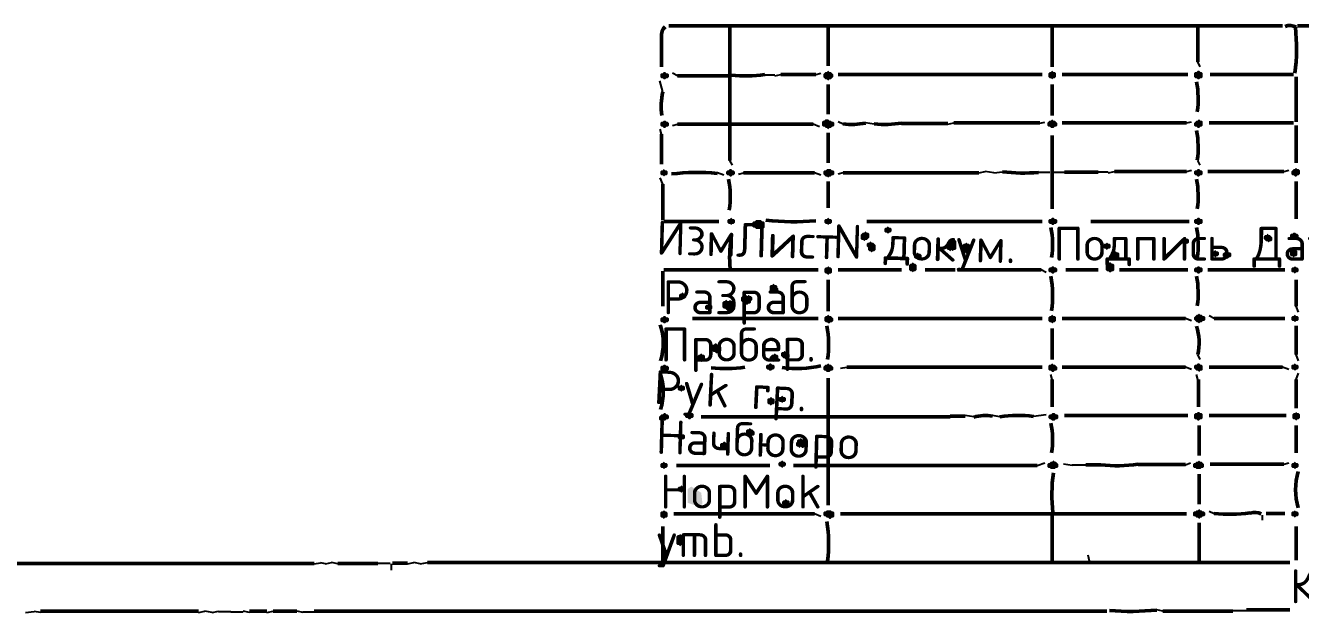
# Model space of a CAD drawing. Header units: millimetres. Extents: x 0 to 438, y 0 to 297.
# Drawn here: x 164.7 to 295.6, y -0.2 to 60.1 of the extents above; entities that cross this region are included whole.
import ezdxf

# ---------------------------------------------------------------- set-up
doc = ezdxf.new("R2010")
doc.units = ezdxf.units.MM
for name, color, linetype, lineweight in [('DIMS', 4, 'Continuous', 25), ('MAIN', 7, 'Continuous', 50), ('TEXT', 7, 'Continuous', 25), ('THIN', 3, 'Continuous', 25)]:
    doc.layers.add(name, color=color, linetype=linetype, lineweight=lineweight)
doc.styles.add('ESKD', font='isocpeur.ttf', dxfattribs={"oblique": 15})

msp = doc.modelspace()

# ---------------------------------------------------------------- hatches: boundary and pattern name
at = {"layer": 'DIMS'}
h = msp.add_hatch(color=256, dxfattribs=at)
h.dxf.hatch_style = 1
h.paths.add_polyline_path([(230.281, 55.284), (230.154, 55.156), (230.026, 55.156), (229.898, 55.028), (229.898, 54.773), (230.026, 54.645), (230.154, 54.645), (230.281, 54.517), (230.409, 54.517), (230.537, 54.645), (230.665, 54.645), (230.792, 54.773), (230.792, 55.028), (230.665, 55.156), (230.537, 55.156), (230.409, 55.284)])
h = msp.add_hatch(color=256, dxfattribs=at)
h.dxf.hatch_style = 1
h.paths.add_polyline_path([(247.145, 55.412), (247.017, 55.284), (246.89, 55.284), (246.634, 55.028), (246.634, 54.773), (246.89, 54.517), (247.017, 54.517), (247.145, 54.389), (247.273, 54.517), (247.401, 54.517), (247.656, 54.773), (247.656, 55.028), (247.401, 55.284), (247.273, 55.284)])
h = msp.add_hatch(color=256, dxfattribs=at)
h.dxf.hatch_style = 1
h.paths.add_polyline_path([(270.141, 55.412), (270.014, 55.284), (269.886, 55.284), (269.758, 55.156), (269.758, 54.773), (269.886, 54.645), (270.014, 54.645), (270.141, 54.517), (270.269, 54.645), (270.397, 54.645), (270.525, 54.773), (270.525, 55.156), (270.397, 55.284), (270.269, 55.284)])
h = msp.add_hatch(color=256, dxfattribs=at)
h.dxf.hatch_style = 1
h.paths.add_polyline_path([(285.089, 55.412), (284.961, 55.284), (284.833, 55.284), (284.706, 55.156), (284.706, 54.773), (284.833, 54.645), (284.961, 54.645), (285.089, 54.517), (285.217, 54.517), (285.344, 54.645), (285.472, 54.645), (285.6, 54.773), (285.6, 55.156), (285.472, 55.284), (285.344, 55.284), (285.217, 55.412)])
h = msp.add_hatch(color=256, dxfattribs=at)
h.dxf.hatch_style = 1
h.paths.add_polyline_path([(230.281, 50.299), (230.154, 50.171), (230.026, 50.171), (229.898, 50.043), (229.898, 49.788), (230.026, 49.66), (230.154, 49.66), (230.281, 49.532), (230.409, 49.532), (230.537, 49.66), (230.665, 49.66), (230.792, 49.788), (230.792, 50.043), (230.665, 50.171), (230.537, 50.171), (230.409, 50.299)])
h = msp.add_hatch(color=256, dxfattribs=at)
h.dxf.hatch_style = 1
h.paths.add_polyline_path([(246.89, 50.427), (246.762, 50.299), (246.634, 50.299), (246.506, 50.171), (246.506, 49.788), (246.634, 49.66), (246.762, 49.66), (246.89, 49.532), (247.017, 49.532), (247.145, 49.404), (247.273, 49.532), (247.401, 49.532), (247.529, 49.66), (247.656, 49.66), (247.784, 49.788), (247.784, 50.043), (247.656, 50.171), (247.529, 50.171), (247.401, 50.299), (247.273, 50.299), (247.145, 50.427)])
h = msp.add_hatch(color=256, dxfattribs=at)
h.dxf.hatch_style = 1
h.paths.add_polyline_path([(270.141, 50.427), (270.014, 50.299), (269.886, 50.299), (269.63, 50.043), (269.63, 49.788), (269.758, 49.66), (269.886, 49.66), (270.014, 49.532), (270.269, 49.532), (270.397, 49.66), (270.525, 49.66), (270.652, 49.788), (270.652, 50.043), (270.397, 50.299), (270.269, 50.299)])
h = msp.add_hatch(color=256, dxfattribs=at)
h.dxf.hatch_style = 1
h.paths.add_polyline_path([(285.217, 50.427), (285.089, 50.299), (284.961, 50.299), (284.706, 50.043), (284.706, 49.788), (284.833, 49.66), (284.961, 49.66), (285.089, 49.532), (285.217, 49.532), (285.344, 49.66), (285.472, 49.66), (285.6, 49.788), (285.6, 50.171), (285.472, 50.299), (285.344, 50.299)])
h = msp.add_hatch(color=256, dxfattribs=at)
h.dxf.hatch_style = 1
h.paths.add_polyline_path([(230.281, 45.314), (230.154, 45.186), (230.026, 45.186), (229.898, 45.058), (229.898, 44.802), (230.026, 44.675), (230.154, 44.675), (230.281, 44.547), (230.409, 44.675), (230.537, 44.675), (230.665, 44.802), (230.665, 45.058), (230.537, 45.186), (230.409, 45.186)])
h = msp.add_hatch(color=256, dxfattribs=at)
h.dxf.hatch_style = 1
h.paths.add_polyline_path([(237.052, 45.314), (236.925, 45.186), (236.797, 45.186), (236.669, 45.058), (236.669, 44.802), (236.797, 44.675), (236.925, 44.675), (237.052, 44.547), (237.18, 44.547), (237.308, 44.675), (237.436, 44.675), (237.563, 44.802), (237.563, 45.058), (237.436, 45.186), (237.308, 45.186), (237.18, 45.314)])
h = msp.add_hatch(color=256, dxfattribs=at)
h.dxf.hatch_style = 1
h.paths.add_polyline_path([(247.017, 45.314), (246.89, 45.186), (246.762, 45.186), (246.634, 45.058), (246.634, 44.802), (246.89, 44.547), (247.017, 44.547), (247.145, 44.419), (247.273, 44.547), (247.401, 44.547), (247.529, 44.675), (247.656, 44.675), (247.784, 44.802), (247.784, 45.058), (247.656, 45.186), (247.529, 45.186), (247.401, 45.314)])
h = msp.add_hatch(color=256, dxfattribs=at)
h.dxf.hatch_style = 1
h.paths.add_polyline_path([(285.089, 45.314), (284.961, 45.186), (284.833, 45.186), (284.706, 45.058), (284.706, 44.802), (284.833, 44.675), (284.961, 44.675), (285.089, 44.547), (285.217, 44.547), (285.344, 44.675), (285.472, 44.675), (285.6, 44.802), (285.6, 45.058), (285.472, 45.186), (285.344, 45.186), (285.217, 45.314)])
h = msp.add_hatch(color=256, dxfattribs=at)
h.dxf.hatch_style = 1
h.paths.add_polyline_path([(295.182, 45.442), (295.054, 45.314), (294.926, 45.314), (294.671, 45.058), (294.671, 44.802), (294.798, 44.675), (294.926, 44.675), (295.054, 44.547), (295.182, 44.547), (295.31, 44.675), (295.437, 44.675), (295.565, 44.802), (295.565, 45.186), (295.437, 45.314), (295.31, 45.314)])
h = msp.add_hatch(color=256, dxfattribs=at)
h.dxf.hatch_style = 1
h.paths.add_polyline_path([(237.18, 40.329), (237.052, 40.201), (236.925, 40.201), (236.797, 40.073), (236.797, 39.817), (236.925, 39.689), (237.052, 39.689), (237.18, 39.562), (237.308, 39.689), (237.436, 39.689), (237.563, 39.817), (237.563, 40.073), (237.436, 40.201), (237.308, 40.201)])
h = msp.add_hatch(color=256, dxfattribs=at)
h.dxf.hatch_style = 1
h.paths.add_polyline_path([(239.735, 40.073), (239.608, 39.945), (239.48, 39.945), (239.352, 39.817), (239.352, 39.434), (239.48, 39.306), (239.608, 39.306), (239.735, 39.178), (240.119, 39.178), (240.246, 39.05), (240.374, 39.178), (240.502, 39.178), (240.63, 39.306), (240.63, 39.817), (240.502, 39.945), (240.374, 39.945), (240.246, 40.073)])
h = msp.add_hatch(color=256, dxfattribs=at)
h.dxf.hatch_style = 1
h.paths.add_polyline_path([(247.145, 40.329), (247.017, 40.201), (246.89, 40.201), (246.762, 40.073), (246.762, 39.817), (246.89, 39.689), (247.017, 39.689), (247.145, 39.562), (247.273, 39.689), (247.401, 39.689), (247.529, 39.817), (247.529, 40.073), (247.401, 40.201), (247.273, 40.201)])
h = msp.add_hatch(color=256, dxfattribs=at)
h.dxf.hatch_style = 1
h.paths.add_polyline_path([(253.278, 39.434), (253.15, 39.306), (253.022, 39.306), (252.894, 39.178), (252.894, 38.923), (253.022, 38.795), (253.15, 38.795), (253.278, 38.667), (253.405, 38.795), (253.533, 38.795), (253.661, 38.923), (253.661, 39.178), (253.533, 39.306), (253.405, 39.306)])
h = msp.add_hatch(color=256, dxfattribs=at)
h.dxf.hatch_style = 1
h.paths.add_polyline_path([(270.141, 40.329), (270.014, 40.201), (269.886, 40.201), (269.758, 40.073), (269.758, 39.817), (269.886, 39.689), (270.014, 39.689), (270.141, 39.562), (270.269, 39.562), (270.397, 39.689), (270.525, 39.689), (270.652, 39.817), (270.652, 40.073), (270.525, 40.201), (270.397, 40.201), (270.269, 40.329)])
h = msp.add_hatch(color=256, dxfattribs=at)
h.dxf.hatch_style = 1
h.paths.add_polyline_path([(285.089, 40.329), (284.961, 40.201), (284.833, 40.201), (284.706, 40.073), (284.706, 39.817), (284.833, 39.689), (284.961, 39.689), (285.089, 39.562), (285.217, 39.562), (285.344, 39.689), (285.472, 39.689), (285.6, 39.817), (285.6, 40.073), (285.472, 40.201), (285.344, 40.201), (285.217, 40.329)])
h = msp.add_hatch(color=256, dxfattribs=at)
h.dxf.hatch_style = 1
h.paths.add_polyline_path([(250.978, 38.923), (250.85, 38.795), (250.722, 38.795), (250.467, 38.539), (250.467, 38.156), (250.595, 38.028), (250.722, 38.028), (250.85, 37.9), (250.978, 38.028), (251.106, 38.028), (251.361, 38.283), (251.361, 38.667), (251.233, 38.795), (251.106, 38.795)])
h = msp.add_hatch(color=256, dxfattribs=at)
h.dxf.hatch_style = 1
h.paths.add_polyline_path([(259.793, 38.156), (259.665, 38.028), (259.538, 38.028), (259.41, 37.9), (259.41, 37.644), (259.282, 37.516), (259.282, 37.133), (259.41, 37.005), (259.538, 37.005), (259.665, 36.877), (259.793, 37.005), (259.921, 36.877), (260.049, 37.005), (260.176, 37.005), (260.304, 37.133), (260.304, 37.9), (260.176, 38.028), (260.049, 38.028), (259.921, 38.156)])
h = msp.add_hatch(color=256, dxfattribs=at)
h.dxf.hatch_style = 1
h.paths.add_polyline_path([(283.684, 38.283), (283.556, 38.156), (283.428, 38.156), (283.3, 38.028), (283.3, 37.772), (283.428, 37.644), (283.556, 37.644), (283.684, 37.516), (283.811, 37.516), (283.939, 37.644), (284.067, 37.644), (284.195, 37.772), (284.195, 38.028), (284.067, 38.156), (283.939, 38.156), (283.811, 38.283)])
h = msp.add_hatch(color=256, dxfattribs=at)
h.dxf.hatch_style = 1
h.paths.add_polyline_path([(292.243, 38.667), (292.116, 38.539), (291.988, 38.539), (291.86, 38.411), (291.86, 38.156), (292.116, 37.9), (292.243, 37.9), (292.371, 37.772), (292.499, 37.9), (292.627, 37.9), (292.754, 38.028), (292.754, 38.283), (292.499, 38.539), (292.371, 38.539)])
h = msp.add_hatch(color=256, dxfattribs=at)
h.dxf.hatch_style = 1
h.paths.add_polyline_path([(294.926, 38.795), (294.798, 38.667), (294.671, 38.667), (294.543, 38.539), (294.543, 38.283), (294.671, 38.156), (294.798, 38.156), (294.926, 38.028), (295.054, 38.028), (295.182, 38.156), (295.31, 38.156), (295.437, 38.283), (295.437, 38.539), (295.31, 38.667), (295.182, 38.667), (295.054, 38.795)])
h = msp.add_hatch(color=256, dxfattribs=at)
h.dxf.hatch_style = 1
h.paths.add_polyline_path([(251.489, 37.9), (251.361, 37.772), (251.233, 37.772), (251.106, 37.644), (251.106, 37.389), (251.233, 37.261), (251.233, 37.005), (251.361, 36.877), (251.489, 36.877), (251.617, 36.75), (251.744, 36.877), (251.872, 36.877), (252, 37.005), (252, 37.516), (251.744, 37.772), (251.617, 37.772)])
h = msp.add_hatch(color=256, dxfattribs=at)
h.dxf.hatch_style = 1
h.paths.add_polyline_path([(256.344, 36.75), (256.216, 36.622), (256.088, 36.622), (255.96, 36.494), (255.96, 36.238), (256.088, 36.11), (256.216, 36.11), (256.344, 35.983), (256.471, 36.11), (256.599, 36.11), (256.727, 36.238), (256.727, 36.494), (256.599, 36.622), (256.471, 36.622)])
h = msp.add_hatch(color=256, dxfattribs=at)
h.dxf.hatch_style = 1
h.paths.add_polyline_path([(261.326, 37.772), (261.198, 37.644), (261.071, 37.644), (260.943, 37.516), (260.943, 36.877), (261.071, 36.75), (261.198, 36.75), (261.326, 36.622), (261.454, 36.75), (261.582, 36.75), (261.71, 36.877), (261.71, 37.005), (261.837, 37.133), (261.837, 37.389), (261.582, 37.644), (261.454, 37.644)])
h = msp.add_hatch(color=256, dxfattribs=at)
h.dxf.hatch_style = 1
h.paths.add_polyline_path([(275.763, 37.772), (275.635, 37.644), (275.507, 37.644), (275.379, 37.516), (275.379, 37.261), (275.507, 37.133), (275.635, 37.133), (275.763, 37.005), (275.89, 37.133), (276.018, 37.133), (276.146, 37.261), (276.146, 37.516), (276.018, 37.644), (275.89, 37.644)])
h = msp.add_hatch(color=256, dxfattribs=at)
h.dxf.hatch_style = 1
h.paths.add_polyline_path([(276.657, 36.877), (276.529, 36.75), (276.402, 36.75), (276.274, 36.622), (276.274, 36.238), (276.402, 36.11), (276.529, 36.11), (276.657, 35.983), (276.785, 36.11), (276.913, 36.11), (277.04, 36.238), (277.04, 36.622), (276.913, 36.75), (276.785, 36.75)])
h = msp.add_hatch(color=256, dxfattribs=at)
h.dxf.hatch_style = 1
h.paths.add_polyline_path([(286.878, 37.005), (286.75, 36.877), (286.622, 36.877), (286.494, 36.75), (286.494, 36.494), (286.622, 36.366), (286.75, 36.366), (286.878, 36.238), (287.005, 36.366), (287.133, 36.366), (287.261, 36.494), (287.261, 36.75), (287.133, 36.877), (287.005, 36.877)])
h = msp.add_hatch(color=256, dxfattribs=at)
h.dxf.hatch_style = 1
h.paths.add_polyline_path([(288.027, 36.877), (287.9, 36.75), (287.772, 36.75), (287.644, 36.622), (287.644, 36.366), (287.772, 36.238), (287.9, 36.238), (288.027, 36.11), (288.155, 36.11), (288.283, 36.238), (288.411, 36.238), (288.538, 36.366), (288.538, 36.622), (288.411, 36.75), (288.283, 36.75), (288.155, 36.877)])
h = msp.add_hatch(color=256, dxfattribs=at)
h.dxf.hatch_style = 1
h.paths.add_polyline_path([(294.926, 37.133), (294.798, 37.005), (294.671, 37.005), (294.543, 36.877), (294.543, 36.494), (294.671, 36.366), (294.798, 36.366), (294.926, 36.238), (295.054, 36.366), (295.182, 36.366), (295.31, 36.494), (295.31, 36.877), (295.182, 37.005), (295.054, 37.005)])
h = msp.add_hatch(color=256, dxfattribs=at)
h.dxf.hatch_style = 1
h.paths.add_polyline_path([(247.145, 35.343), (247.017, 35.216), (246.89, 35.216), (246.762, 35.088), (246.762, 34.704), (246.89, 34.577), (247.017, 34.577), (247.145, 34.449), (247.273, 34.577), (247.401, 34.577), (247.529, 34.704), (247.529, 35.088), (247.401, 35.216), (247.273, 35.216)])
h = msp.add_hatch(color=256, dxfattribs=at)
h.dxf.hatch_style = 1
h.paths.add_polyline_path([(255.833, 35.727), (255.705, 35.599), (255.577, 35.599), (255.449, 35.471), (255.449, 34.96), (255.577, 34.832), (255.705, 34.832), (255.833, 34.704), (255.96, 34.832), (256.088, 34.832), (256.216, 34.96), (256.216, 35.471), (256.088, 35.599), (255.96, 35.599)])
h = msp.add_hatch(color=256, dxfattribs=at)
h.dxf.hatch_style = 1
h.paths.add_polyline_path([(270.141, 35.343), (270.014, 35.216), (269.886, 35.216), (269.758, 35.088), (269.758, 34.832), (269.886, 34.704), (270.014, 34.704), (270.141, 34.577), (270.269, 34.577), (270.397, 34.704), (270.525, 34.704), (270.652, 34.832), (270.652, 35.088), (270.525, 35.216), (270.397, 35.216), (270.269, 35.343)])
h = msp.add_hatch(color=256, dxfattribs=at)
h.dxf.hatch_style = 1
h.paths.add_polyline_path([(276.018, 35.727), (275.89, 35.599), (275.763, 35.599), (275.635, 35.471), (275.635, 34.96), (275.763, 34.832), (275.89, 34.832), (276.018, 34.704), (276.146, 34.704), (276.274, 34.832), (276.402, 34.832), (276.529, 34.96), (276.529, 35.471), (276.402, 35.599), (276.274, 35.599), (276.146, 35.727)])
h = msp.add_hatch(color=256, dxfattribs=at)
h.dxf.hatch_style = 1
h.paths.add_polyline_path([(285.089, 35.343), (284.961, 35.216), (284.833, 35.216), (284.706, 35.088), (284.706, 34.832), (284.833, 34.704), (284.961, 34.704), (285.089, 34.577), (285.217, 34.577), (285.344, 34.704), (285.472, 34.704), (285.6, 34.832), (285.6, 35.088), (285.472, 35.216), (285.344, 35.216), (285.217, 35.343)])
h = msp.add_hatch(color=256, dxfattribs=at)
h.dxf.hatch_style = 1
h.paths.add_polyline_path([(295.054, 35.343), (294.926, 35.216), (294.798, 35.216), (294.671, 35.088), (294.671, 34.832), (294.798, 34.704), (294.926, 34.704), (295.054, 34.577), (295.182, 34.704), (295.31, 34.704), (295.437, 34.832), (295.437, 35.088), (295.31, 35.216), (295.182, 35.216)])
h = msp.add_hatch(color=256, dxfattribs=at)
h.dxf.hatch_style = 1
h.paths.add_polyline_path([(241.524, 33.554), (241.396, 33.426), (241.268, 33.426), (241.141, 33.298), (241.141, 32.787), (241.268, 32.659), (241.396, 32.659), (241.524, 32.531), (241.652, 32.531), (241.779, 32.659), (241.907, 32.659), (242.035, 32.787), (242.035, 33.043), (241.907, 33.17), (241.907, 33.298), (241.779, 33.426), (241.652, 33.426)])
h = msp.add_hatch(color=256, dxfattribs=at)
h.dxf.hatch_style = 1
h.paths.add_polyline_path([(232.198, 32.659), (232.07, 32.531), (231.942, 32.531), (231.814, 32.403), (231.814, 32.148), (231.942, 32.02), (232.07, 32.02), (232.198, 31.892), (232.325, 32.02), (232.453, 32.02), (232.581, 32.148), (232.581, 32.403), (232.453, 32.531), (232.325, 32.531)])
h = msp.add_hatch(color=256, dxfattribs=at)
h.dxf.hatch_style = 1
h.paths.add_polyline_path([(234.881, 31.509), (234.753, 31.381), (234.625, 31.381), (234.497, 31.253), (234.497, 30.997), (234.625, 30.87), (234.753, 30.87), (234.881, 30.742), (235.008, 30.87), (235.136, 30.87), (235.264, 30.997), (235.264, 31.253), (235.136, 31.381), (235.008, 31.381)])
h = msp.add_hatch(color=256, dxfattribs=at)
h.dxf.hatch_style = 1
h.paths.add_polyline_path([(236.669, 31.892), (236.541, 31.764), (236.414, 31.764), (236.286, 31.637), (236.286, 31.125), (236.414, 30.997), (236.541, 30.997), (236.797, 30.742), (236.925, 30.742), (237.052, 30.614), (237.18, 30.614), (237.308, 30.742), (237.436, 30.742), (237.563, 30.87), (237.563, 31.125), (237.436, 31.253), (237.436, 31.637), (237.308, 31.764), (237.18, 31.764), (237.052, 31.892), (236.925, 31.764), (236.797, 31.764)])
h = msp.add_hatch(color=256, dxfattribs=at)
h.dxf.hatch_style = 1
h.paths.add_polyline_path([(238.586, 32.403), (238.458, 32.276), (238.33, 32.276), (238.202, 32.148), (238.202, 31.764), (238.458, 31.509), (238.586, 31.509), (238.713, 31.381), (238.841, 31.381), (238.969, 31.509), (239.097, 31.509), (239.224, 31.637), (239.224, 31.764), (239.352, 31.892), (239.352, 32.148), (239.224, 32.276), (239.097, 32.276), (238.969, 32.403), (238.841, 32.276), (238.713, 32.403)])
h = msp.add_hatch(color=256, dxfattribs=at)
h.dxf.hatch_style = 1
h.paths.add_polyline_path([(230.281, 30.23), (230.154, 30.103), (230.026, 30.103), (229.898, 29.975), (229.898, 29.719), (230.026, 29.591), (230.154, 29.591), (230.281, 29.464), (230.409, 29.464), (230.537, 29.591), (230.665, 29.591), (230.792, 29.719), (230.792, 29.975), (230.665, 30.103), (230.537, 30.103), (230.409, 30.23)])
h = msp.add_hatch(color=256, dxfattribs=at)
h.dxf.hatch_style = 1
h.paths.add_polyline_path([(247.145, 30.358), (247.017, 30.23), (246.89, 30.23), (246.762, 30.103), (246.762, 29.719), (246.89, 29.591), (247.017, 29.591), (247.145, 29.464), (247.273, 29.464), (247.401, 29.591), (247.529, 29.591), (247.656, 29.719), (247.656, 29.975), (247.401, 30.23), (247.273, 30.23)])
h = msp.add_hatch(color=256, dxfattribs=at)
h.dxf.hatch_style = 1
h.paths.add_polyline_path([(270.141, 30.358), (270.014, 30.23), (269.886, 30.23), (269.758, 30.103), (269.758, 29.719), (269.886, 29.591), (270.014, 29.591), (270.141, 29.464), (270.269, 29.591), (270.397, 29.591), (270.525, 29.719), (270.525, 30.103), (270.397, 30.23), (270.269, 30.23)])
h = msp.add_hatch(color=256, dxfattribs=at)
h.dxf.hatch_style = 1
h.paths.add_polyline_path([(285.217, 30.486), (285.089, 30.358), (284.961, 30.358), (284.706, 30.103), (284.706, 29.847), (284.961, 29.591), (285.089, 29.591), (285.217, 29.464), (285.344, 29.591), (285.472, 29.591), (285.6, 29.719), (285.728, 29.719), (285.856, 29.847), (285.856, 30.103), (285.728, 30.23), (285.6, 30.23), (285.472, 30.358), (285.344, 30.358)])
h = msp.add_hatch(color=256, dxfattribs=at)
h.dxf.hatch_style = 1
h.paths.add_polyline_path([(295.054, 30.358), (294.926, 30.23), (294.798, 30.23), (294.671, 30.103), (294.671, 29.847), (294.798, 29.719), (294.926, 29.719), (295.054, 29.591), (295.182, 29.719), (295.31, 29.719), (295.437, 29.847), (295.437, 30.103), (295.31, 30.23), (295.182, 30.23)])
h = msp.add_hatch(color=256, dxfattribs=at)
h.dxf.hatch_style = 1
h.paths.add_polyline_path([(234.114, 26.396), (233.986, 26.268), (233.859, 26.268), (233.731, 26.14), (233.731, 25.757), (233.859, 25.629), (233.986, 25.629), (234.114, 25.501), (234.242, 25.629), (234.37, 25.629), (234.497, 25.757), (234.497, 26.14), (234.37, 26.268), (234.242, 26.268)])
h = msp.add_hatch(color=256, dxfattribs=at)
h.dxf.hatch_style = 1
h.paths.add_polyline_path([(235.519, 27.418), (235.392, 27.291), (235.264, 27.291), (235.136, 27.163), (235.136, 26.779), (235.392, 26.524), (235.519, 26.524), (235.647, 26.396), (235.775, 26.396), (235.903, 26.524), (236.03, 26.524), (236.158, 26.651), (236.158, 27.035), (235.903, 27.291), (235.775, 27.291), (235.647, 27.418)])
h = msp.add_hatch(color=256, dxfattribs=at)
h.dxf.hatch_style = 1
h.paths.add_polyline_path([(241.652, 26.396), (241.524, 26.268), (241.396, 26.268), (241.141, 26.012), (241.141, 25.757), (241.268, 25.629), (241.396, 25.629), (241.524, 25.501), (241.652, 25.629), (241.779, 25.629), (242.035, 25.884), (242.035, 26.14), (241.907, 26.268), (241.779, 26.268)])
h = msp.add_hatch(color=256, dxfattribs=at)
h.dxf.hatch_style = 1
h.paths.add_polyline_path([(242.674, 26.651), (242.546, 26.524), (242.418, 26.524), (242.29, 26.396), (242.29, 26.14), (242.546, 25.884), (242.674, 25.884), (242.802, 25.757), (242.929, 25.884), (243.057, 25.884), (243.185, 26.012), (243.185, 26.268), (242.929, 26.524), (242.802, 26.524)])
h = msp.add_hatch(color=256, dxfattribs=at)
h.dxf.hatch_style = 1
h.paths.add_polyline_path([(230.281, 25.245), (230.154, 25.117), (230.026, 25.117), (229.898, 24.99), (229.898, 24.734), (230.026, 24.606), (230.154, 24.606), (230.281, 24.478), (230.409, 24.478), (230.537, 24.606), (230.665, 24.606), (230.792, 24.734), (230.792, 24.99), (230.665, 25.117), (230.537, 25.117), (230.409, 25.245)])
h = msp.add_hatch(color=256, dxfattribs=at)
h.dxf.hatch_style = 1
h.paths.add_polyline_path([(241.141, 25.373), (241.013, 25.245), (240.885, 25.245), (240.757, 25.117), (240.757, 24.862), (240.885, 24.734), (241.013, 24.734), (241.141, 24.606), (241.268, 24.606), (241.396, 24.734), (241.524, 24.734), (241.652, 24.862), (241.652, 25.117), (241.524, 25.245), (241.396, 25.245), (241.268, 25.373)])
h = msp.add_hatch(color=256, dxfattribs=at)
h.dxf.hatch_style = 1
h.paths.add_polyline_path([(247.145, 25.373), (247.017, 25.245), (246.89, 25.245), (246.634, 24.99), (246.634, 24.734), (246.762, 24.606), (246.89, 24.606), (247.017, 24.478), (247.273, 24.478), (247.401, 24.606), (247.529, 24.606), (247.656, 24.734), (247.656, 24.99), (247.401, 25.245), (247.273, 25.245)])
h = msp.add_hatch(color=256, dxfattribs=at)
h.dxf.hatch_style = 1
h.paths.add_polyline_path([(270.141, 25.373), (270.014, 25.245), (269.886, 25.245), (269.758, 25.117), (269.758, 24.734), (269.886, 24.606), (270.014, 24.606), (270.141, 24.478), (270.269, 24.478), (270.397, 24.606), (270.525, 24.606), (270.652, 24.734), (270.652, 24.99), (270.397, 25.245), (270.269, 25.245)])
h = msp.add_hatch(color=256, dxfattribs=at)
h.dxf.hatch_style = 1
h.paths.add_polyline_path([(285.089, 25.373), (284.961, 25.245), (284.833, 25.245), (284.706, 25.117), (284.706, 24.862), (284.961, 24.606), (285.089, 24.606), (285.217, 24.478), (285.344, 24.606), (285.472, 24.606), (285.6, 24.734), (285.6, 25.117), (285.472, 25.245), (285.344, 25.245), (285.217, 25.373)])
h = msp.add_hatch(color=256, dxfattribs=at)
h.dxf.hatch_style = 1
h.paths.add_polyline_path([(295.054, 25.373), (294.926, 25.245), (294.798, 25.245), (294.671, 25.117), (294.671, 24.862), (294.798, 24.734), (294.926, 24.734), (295.054, 24.606), (295.182, 24.734), (295.31, 24.734), (295.437, 24.862), (295.437, 25.117), (295.31, 25.245), (295.182, 25.245)])
h = msp.add_hatch(color=256, dxfattribs=at)
h.dxf.hatch_style = 1
h.paths.add_polyline_path([(232.07, 23.2), (231.942, 23.072), (231.814, 23.072), (231.687, 22.944), (231.687, 22.689), (231.814, 22.561), (231.942, 22.561), (232.07, 22.433), (232.198, 22.561), (232.325, 22.561), (232.453, 22.689), (232.453, 22.944), (232.325, 23.072), (232.198, 23.072)])
h = msp.add_hatch(color=256, dxfattribs=at)
h.dxf.hatch_style = 1
h.paths.add_polyline_path([(241.268, 21.922), (241.141, 21.794), (241.013, 21.794), (240.885, 21.666), (240.885, 21.283), (241.013, 21.155), (241.141, 21.155), (241.268, 21.027), (241.396, 21.155), (241.524, 21.155), (241.652, 21.283), (241.652, 21.666), (241.524, 21.794), (241.396, 21.794)])
h = msp.add_hatch(color=256, dxfattribs=at)
h.dxf.hatch_style = 1
h.paths.add_polyline_path([(242.418, 22.05), (242.29, 21.922), (242.163, 21.922), (242.035, 21.794), (242.035, 21.538), (242.163, 21.411), (242.29, 21.411), (242.418, 21.283), (242.546, 21.411), (242.674, 21.411), (242.802, 21.538), (242.802, 21.794), (242.674, 21.922), (242.546, 21.922)])
h = msp.add_hatch(color=256, dxfattribs=at)
h.dxf.hatch_style = 1
h.paths.add_polyline_path([(230.281, 20.26), (230.154, 20.132), (230.026, 20.132), (229.77, 19.877), (229.77, 19.621), (229.898, 19.493), (230.026, 19.493), (230.154, 19.365), (230.281, 19.493), (230.409, 19.493), (230.537, 19.621), (230.665, 19.621), (230.792, 19.749), (230.792, 20.005), (230.665, 20.132), (230.537, 20.132), (230.409, 20.26)])
h = msp.add_hatch(color=256, dxfattribs=at)
h.dxf.hatch_style = 1
h.paths.add_polyline_path([(232.837, 20.388), (232.709, 20.26), (232.581, 20.26), (232.453, 20.132), (232.453, 19.877), (232.581, 19.749), (232.709, 19.749), (232.837, 19.621), (232.964, 19.621), (233.092, 19.749), (233.22, 19.749), (233.348, 19.877), (233.348, 20.132), (233.22, 20.26), (233.092, 20.26), (232.964, 20.388)])
h = msp.add_hatch(color=256, dxfattribs=at)
h.dxf.hatch_style = 1
h.paths.add_polyline_path([(270.141, 20.26), (270.014, 20.132), (269.886, 20.132), (269.758, 20.005), (269.758, 19.749), (269.886, 19.621), (270.014, 19.621), (270.141, 19.493), (270.397, 19.493), (270.525, 19.621), (270.652, 19.621), (270.78, 19.749), (270.78, 20.005), (270.652, 20.132), (270.525, 20.132), (270.397, 20.26)])
h = msp.add_hatch(color=256, dxfattribs=at)
h.dxf.hatch_style = 1
h.paths.add_polyline_path([(285.089, 20.388), (284.961, 20.26), (284.833, 20.26), (284.706, 20.132), (284.706, 19.749), (284.833, 19.621), (284.961, 19.621), (285.089, 19.493), (285.217, 19.493), (285.344, 19.621), (285.472, 19.621), (285.6, 19.749), (285.6, 20.132), (285.472, 20.26), (285.344, 20.26), (285.217, 20.388)])
h = msp.add_hatch(color=256, dxfattribs=at)
h.dxf.hatch_style = 1
h.paths.add_polyline_path([(295.182, 20.388), (295.054, 20.26), (294.926, 20.26), (294.798, 20.132), (294.798, 19.749), (294.926, 19.621), (295.054, 19.621), (295.182, 19.493), (295.31, 19.621), (295.437, 19.621), (295.565, 19.749), (295.565, 20.132), (295.437, 20.26), (295.31, 20.26)])
h = msp.add_hatch(color=256, dxfattribs=at)
h.dxf.hatch_style = 1
h.paths.add_polyline_path([(239.097, 18.726), (238.969, 18.598), (238.841, 18.598), (238.713, 18.471), (238.713, 18.087), (238.841, 17.959), (238.969, 17.959), (239.097, 17.832), (239.224, 17.832), (239.352, 17.959), (239.48, 17.959), (239.608, 18.087), (239.608, 18.343), (239.352, 18.598), (239.224, 18.598)])
h = msp.add_hatch(color=256, dxfattribs=at)
h.dxf.hatch_style = 1
h.paths.add_polyline_path([(232.07, 18.215), (231.942, 18.087), (231.814, 18.087), (231.687, 17.959), (231.687, 17.704), (231.814, 17.576), (231.942, 17.576), (232.07, 17.448), (232.198, 17.576), (232.325, 17.576), (232.453, 17.704), (232.453, 17.959), (232.325, 18.087), (232.198, 18.087)])
h = msp.add_hatch(color=256, dxfattribs=at)
h.dxf.hatch_style = 1
h.paths.add_polyline_path([(236.414, 17.32), (236.286, 17.192), (236.158, 17.192), (236.03, 17.065), (236.03, 16.809), (236.158, 16.681), (236.286, 16.681), (236.414, 16.553), (236.541, 16.553), (236.669, 16.681), (236.797, 16.681), (236.925, 16.809), (236.925, 17.065), (236.797, 17.192), (236.669, 17.192), (236.541, 17.32)])
h = msp.add_hatch(color=256, dxfattribs=at)
h.dxf.hatch_style = 1
h.paths.add_polyline_path([(244.335, 17.704), (244.207, 17.576), (244.079, 17.576), (243.951, 17.448), (243.951, 17.32), (243.824, 17.192), (243.824, 16.937), (243.951, 16.809), (244.079, 16.809), (244.207, 16.681), (244.335, 16.809), (244.462, 16.681), (244.59, 16.681), (244.718, 16.809), (244.846, 16.809), (244.973, 16.937), (244.973, 17.32), (244.846, 17.448), (244.718, 17.448), (244.59, 17.576), (244.462, 17.576)])
h = msp.add_hatch(color=256, dxfattribs=at)
h.dxf.hatch_style = 1
h.paths.add_polyline_path([(230.281, 15.275), (230.154, 15.147), (230.026, 15.147), (229.898, 15.019), (229.898, 14.764), (230.026, 14.636), (230.154, 14.636), (230.281, 14.508), (230.409, 14.636), (230.537, 14.636), (230.665, 14.764), (230.665, 15.019), (230.537, 15.147), (230.409, 15.147)])
h = msp.add_hatch(color=256, dxfattribs=at)
h.dxf.hatch_style = 1
h.paths.add_polyline_path([(242.418, 15.403), (242.29, 15.275), (242.163, 15.275), (242.035, 15.147), (242.035, 14.892), (242.163, 14.764), (242.29, 14.764), (242.418, 14.636), (242.546, 14.764), (242.674, 14.764), (242.802, 14.892), (242.802, 15.147), (242.674, 15.275), (242.546, 15.275)])
h = msp.add_hatch(color=256, dxfattribs=at)
h.dxf.hatch_style = 1
h.paths.add_polyline_path([(270.269, 15.403), (270.141, 15.275), (270.014, 15.275), (269.886, 15.147), (269.758, 15.147), (269.63, 15.019), (269.63, 14.764), (269.758, 14.636), (269.886, 14.636), (270.014, 14.508), (270.397, 14.508), (270.525, 14.636), (270.652, 14.636), (270.78, 14.764), (270.78, 15.019), (270.525, 15.275), (270.397, 15.275)])
h = msp.add_hatch(color=256, dxfattribs=at)
h.dxf.hatch_style = 1
h.paths.add_polyline_path([(285.217, 15.403), (285.089, 15.275), (284.961, 15.275), (284.833, 15.147), (284.706, 15.147), (284.578, 15.019), (284.578, 14.764), (284.706, 14.636), (284.833, 14.636), (284.961, 14.508), (285.344, 14.508), (285.472, 14.636), (285.6, 14.636), (285.728, 14.764), (285.728, 15.019), (285.472, 15.275), (285.344, 15.275)])
h = msp.add_hatch(color=256, dxfattribs=at)
h.dxf.hatch_style = 1
h.paths.add_polyline_path([(295.054, 15.275), (294.926, 15.147), (294.798, 15.147), (294.671, 15.019), (294.671, 14.764), (294.798, 14.636), (294.926, 14.636), (295.054, 14.508), (295.182, 14.636), (295.31, 14.636), (295.437, 14.764), (295.437, 15.019), (295.31, 15.147), (295.182, 15.147)])
h = msp.add_hatch(color=256, dxfattribs=at)
h.dxf.hatch_style = 1
h.paths.add_polyline_path([(232.07, 12.846), (231.942, 12.719), (231.814, 12.719), (231.687, 12.591), (231.687, 12.335), (231.814, 12.207), (231.942, 12.207), (232.07, 12.079), (232.198, 12.207), (232.325, 12.207), (232.453, 12.335), (232.453, 12.591), (232.325, 12.719), (232.198, 12.719)])
h = msp.add_hatch(color=256, dxfattribs=at)
h.dxf.hatch_style = 1
h.paths.add_polyline_path([(233.092, 12.719), (232.709, 12.463), (232.709, 11.057), (233.859, 10.673), (234.242, 10.929), (234.114, 12.079)])
h = msp.add_hatch(color=256, dxfattribs=at)
h.dxf.hatch_style = 1
h.paths.add_polyline_path([(242.802, 11.44), (242.674, 11.312), (242.546, 11.312), (242.418, 11.185), (242.418, 10.929), (242.546, 10.801), (242.674, 10.801), (242.802, 10.673), (242.929, 10.801), (243.057, 10.801), (243.185, 10.929), (243.185, 11.185), (243.057, 11.312), (242.929, 11.312)])
h = msp.add_hatch(color=256, dxfattribs=at)
h.dxf.hatch_style = 1
h.paths.add_polyline_path([(230.281, 10.29), (230.154, 10.162), (230.026, 10.162), (229.898, 10.034), (229.898, 9.651), (230.026, 9.523), (230.154, 9.523), (230.281, 9.395), (230.409, 9.523), (230.537, 9.523), (230.665, 9.651), (230.665, 10.034), (230.537, 10.162), (230.409, 10.162)])
h = msp.add_hatch(color=256, dxfattribs=at)
h.dxf.hatch_style = 1
h.paths.add_polyline_path([(247.017, 10.29), (246.89, 10.162), (246.762, 10.162), (246.634, 10.034), (246.634, 9.779), (246.762, 9.651), (246.89, 9.651), (247.017, 9.523), (247.145, 9.523), (247.273, 9.395), (247.401, 9.395), (247.529, 9.523), (247.656, 9.523), (247.784, 9.651), (247.784, 10.034), (247.656, 10.162), (247.529, 10.162), (247.401, 10.29)])
h = msp.add_hatch(color=256, dxfattribs=at)
h.dxf.hatch_style = 1
h.paths.add_polyline_path([(285.217, 10.418), (285.089, 10.29), (284.961, 10.29), (284.833, 10.162), (284.706, 10.162), (284.578, 10.034), (284.578, 9.779), (284.706, 9.651), (284.833, 9.651), (284.961, 9.523), (285.089, 9.523), (285.217, 9.395), (285.344, 9.523), (285.472, 9.523), (285.6, 9.651), (285.728, 9.651), (285.856, 9.779), (285.856, 10.034), (285.728, 10.162), (285.6, 10.162), (285.472, 10.29), (285.344, 10.29)])
h = msp.add_hatch(color=256, dxfattribs=at)
h.dxf.hatch_style = 1
h.paths.add_polyline_path([(295.054, 10.29), (294.926, 10.162), (294.798, 10.162), (294.671, 10.034), (294.671, 9.779), (294.798, 9.651), (294.926, 9.651), (295.054, 9.523), (295.182, 9.651), (295.31, 9.651), (295.437, 9.779), (295.437, 10.034), (295.31, 10.162), (295.182, 10.162)])
h = msp.add_hatch(color=256, dxfattribs=at)
h.dxf.hatch_style = 1
h.paths.add_polyline_path([(231.942, 7.861), (231.814, 7.733), (231.687, 7.733), (231.559, 7.606), (231.559, 6.839), (231.687, 6.711), (231.814, 6.711), (231.942, 6.583), (232.07, 6.711), (232.198, 6.711), (232.325, 6.839), (232.325, 6.966), (232.453, 7.094), (232.453, 7.478), (232.198, 7.733), (232.07, 7.733)])

# ---------------------------------------------------------------- linework, layer by layer
at = {"layer": 'MAIN'}
for p, q in [((230.026, 55.795), (230.026, 59.119)), ((230.792, 60.014), (293.776, 60.014)), ((237.052, 46.209), (237.052, 59.886)), ((247.145, 55.923), (247.145, 59.886)), ((270.141, 55.795), (270.141, 59.886)), ((285.089, 56.307), (285.089, 59.886)), ((295.31, 60.014), (331.976, 60.014)), ((242.29, 55.028), (245.868, 55.028)), ((248.167, 55.028), (269.119, 55.028)), ((271.163, 55.028), (284.067, 55.028)), ((286.367, 55.028), (294.926, 55.028)), ((236.925, 54.901), (231.687, 54.901)), ((247.145, 50.938), (247.145, 54.006)), ((270.141, 50.81), (270.141, 54.006)), ((295.182, 50.171), (295.182, 54.773)), ((236.925, 49.915), (231.687, 49.915)), ((237.18, 49.915), (245.612, 49.915)), ((259.411, 49.979), (254.682, 49.979)), ((260.049, 50.043), (268.864, 50.043)), ((271.163, 50.043), (283.939, 50.043)), ((286.239, 50.043), (294.926, 50.043)), ((295.182, 45.953), (295.182, 49.788)), ((230.026, 45.825), (230.026, 48.893)), ((247.145, 45.953), (247.145, 49.021)), ((270.141, 41.223), (270.141, 48.765)), ((238.458, 44.93), (245.74, 44.93)), ((248.678, 44.93), (262.604, 44.93)), ((273.081, 45.007), (271.417, 45.007)), ((273.078, 45.007), (274.87, 45.007)), ((276.529, 45.058), (283.939, 45.058)), ((286.111, 45.058), (293.904, 45.058)), ((230.154, 40.073), (230.154, 43.78)), ((247.145, 41.351), (247.145, 44.036)), ((295.182, 40.201), (295.182, 44.036)), ((230.281, 39.945), (235.903, 39.945)), ((251.106, 39.945), (269.119, 39.945)), ((274.102, 39.945), (284.195, 39.945)), ((230.154, 31.253), (230.154, 34.832)), ((230.281, 34.96), (246.123, 34.96)), ((248.167, 34.96), (254.683, 34.96)), ((260.176, 34.96), (257.11, 34.96)), ((260.432, 34.96), (268.992, 34.96)), ((271.547, 34.96), (274.868, 34.96)), ((277.04, 34.96), (284.067, 34.96)), ((286.111, 34.96), (294.032, 34.96)), ((247.145, 30.742), (247.145, 33.937)), ((295.182, 31.253), (295.182, 33.937)), ((233.22, 29.975), (246.123, 29.975)), ((248.167, 29.975), (269.119, 29.975)), ((270.141, 25.757), (270.141, 28.952)), ((271.163, 29.975), (283.811, 29.975)), ((286.75, 29.975), (294.032, 29.975)), ((295.182, 26.268), (295.182, 29.208)), ((249.062, 24.99), (269.119, 24.99)), ((271.163, 24.99), (283.811, 24.99)), ((286.239, 24.99), (293.776, 24.99)), ((247.145, 10.801), (247.145, 23.839)), ((270.141, 20.899), (270.141, 23.711)), ((285.153, 20.898), (285.153, 23.713)), ((295.182, 20.771), (295.182, 23.711)), ((234.114, 19.877), (259.665, 19.877)), ((259.663, 19.941), (261.201, 19.941)), ((271.419, 20.005), (284.067, 20.005)), ((286.239, 20.005), (294.16, 20.005)), ((285.217, 15.914), (285.217, 18.982)), ((295.182, 16.17), (295.182, 18.982)), ((231.559, 14.892), (241.141, 14.892)), ((243.568, 14.892), (268.608, 14.892)), ((275.127, 14.955), (273.588, 14.955)), ((283.812, 14.994), (278.957, 14.994)), ((286.367, 15.019), (293.904, 15.019)), ((285.217, 10.929), (285.217, 13.997)), ((231.303, 9.906), (245.74, 9.906)), ((248.423, 9.906), (283.939, 9.906)), ((270.141, 5.049), (270.141, 9.779)), ((294.034, 9.97), (292.113, 9.97)), ((230.154, 5.049), (230.154, 8.628)), ((285.217, 5.049), (285.217, 9.012)), ((295.182, 5.177), (295.182, 8.628)), ((109.935, 4.806), (194.382, 4.806)), ((196.809, 4.838), (200.897, 4.838)), ((203.966, 4.857), (202.428, 4.857)), ((206.008, 4.921), (294.543, 4.921)), ((290.071, 0.064), (294.543, 0.064)), ((166.275, -0.064), (182.5, -0.064)), ((187.738, -0.064), (189.527, -0.064)), ((190.166, -0.064), (192.593, -0.064)), ((194.382, -0.064), (275.763, -0.064)), ((281.512, -0.064), (288.666, -0.064))]:
    msp.add_line(p, q, dxfattribs=at)
for centre, radius, start, end in [((231.006, 59.156), 0.968, 128.29344, 182.15246), ((294.531, 58.699), 1.352, 61.24228, 110.78488), ((274.984, 57.722), 20.238, 352.71378, 6.11378), ((238.624, 69.01), 14.137, 264.15804, 278.16372), ((275.816, 52.523), 9.308, 351.83888, 10.76061), ((237.692, 51.65), 7.687, 168.10008, 186.25317), ((249.534, 57.252), 7.356, 263.34865, 281.32658), ((252.991, 59.964), 10.072, 263.64798, 279.67884), ((275.816, 47.538), 9.308, 351.83888, 10.76061), ((233.613, 24.765), 20.206, 83.87982, 97.29391), ((267.173, 62.711), 17.806, 263.09326, 275.025), ((227.091, 42.49), 9.997, 352.03393, 10.38139), ((275.816, 42.553), 9.308, 351.83888, 10.76061), ((243.579, 65.516), 25.607, 263.67297, 275.11546), ((260.869, 37.568), 9.308, 351.83888, 10.76061), ((275.816, 37.568), 9.308, 351.83888, 10.76061), ((248.655, 36.337), 11.627, 170.99655, 186.14725), ((257.961, 32.328), 12.218, 352.57864, 9.38716), ((275.816, 32.583), 9.308, 351.83888, 10.76061), ((224.088, 27.434), 6.123, 342.73656, 18.12301), ((235.73, 27.279), 11.452, 352.40375, 9.69697), ((279.73, 27.458), 5.494, 347.47817, 18.49282), ((236.58, 38.972), 14.137, 264.15804, 278.16372), ((243.913, 35.609), 10.785, 262.08464, 283.22768), ((224.088, 22.449), 6.123, 342.73656, 18.12301), ((263.272, 15.532), 4.485, 80.64178, 105.18514), ((266.608, 7.171), 12.853, 82.78928, 98.20616), ((260.869, 17.5), 9.308, 351.83888, 10.76061), ((276.762, 31.791), 16.928, 264.46527, 277.45639), ((285.633, 11.877), 15.53, 171.67807, 186.78473), ((301.942, 12.399), 6.813, 164.09512, 195.90488), ((288.323, 25.847), 15.968, 264.36424, 277.67856), ((290.954, 8.72), 1.352, 61.24228, 110.78488), ((231.654, 6.892), 15.53, 353.21527, 8.32193), ((278.171, 25.563), 25.659, 265.19818, 276.04858)]:
    msp.add_arc(centre, radius, start, end, dxfattribs=at)
at = {"layer": 'THIN'}
for p, q in [((285.344, 55.795), (285.089, 56.307)), ((231.687, 54.901), (231.176, 55.156)), ((241.652, 54.901), (242.29, 55.028)), ((245.868, 55.028), (246.379, 55.156)), ((230.178, 53.245), (229.873, 54.383)), ((241.656, 54.964), (240.626, 54.964)), ((231.176, 49.788), (231.687, 49.915)), ((246.251, 49.66), (245.612, 49.915)), ((248.678, 49.915), (248.167, 50.171)), ((251.872, 49.915), (250.978, 50.043)), ((259.41, 49.915), (260.049, 50.043)), ((268.871, 50.013), (269.382, 50.141)), ((283.939, 50.043), (284.45, 50.171)), ((230.026, 48.893), (229.898, 49.404)), ((237.308, 45.697), (237.052, 46.209)), ((285.344, 45.697), (285.089, 46.209)), ((236.414, 44.675), (235.775, 44.93)), ((237.947, 44.802), (238.458, 44.93)), ((246.379, 44.675), (245.74, 44.93)), ((248.16, 44.833), (248.671, 44.96)), ((262.604, 44.93), (263.243, 45.058)), ((264.137, 44.93), (263.243, 45.058)), ((264.137, 44.93), (265.031, 45.033)), ((268.733, 44.994), (269.889, 44.994)), ((270.266, 44.994), (271.423, 44.994)), ((275.894, 44.994), (274.864, 44.994)), ((275.89, 44.93), (276.529, 45.058)), ((283.939, 45.058), (284.45, 45.186)), ((293.904, 45.058), (294.415, 45.186)), ((230.154, 43.78), (229.898, 44.419)), ((269.503, 34.704), (268.992, 34.96)), ((286.75, 29.975), (286.239, 30.23)), ((295.437, 30.614), (295.182, 31.253)), ((284.45, 29.719), (283.811, 29.975)), ((285.344, 25.757), (285.089, 26.268)), ((295.437, 25.629), (295.182, 26.268)), ((248.423, 24.887), (249.062, 24.99)), ((284.45, 24.734), (283.811, 24.99)), ((294.415, 24.734), (293.776, 24.99)), ((270.141, 23.711), (270.014, 24.223)), ((285.089, 23.711), (284.961, 24.223)), ((295.182, 23.711), (295.437, 24.351)), ((262.093, 19.877), (261.198, 20.005)), ((264.776, 19.877), (264.009, 20.005)), ((268.225, 19.953), (269.503, 20.132)), ((268.608, 14.892), (269.375, 15.147)), ((272.186, 14.892), (271.291, 15.019)), ((272.183, 14.955), (273.594, 14.955)), ((283.811, 14.968), (284.322, 15.147)), ((293.904, 15.019), (294.415, 15.147)), ((246.379, 9.651), (245.74, 9.906)), ((286.75, 9.906), (286.239, 10.162)), ((291.732, 9.267), (291.732, 9.779)), ((273.974, 5.049), (273.846, 5.688)), ((194.382, 4.793), (195.021, 4.896)), ((195.532, 4.793), (195.021, 4.896)), ((195.532, 4.793), (196.17, 4.921)), ((196.809, 4.793), (196.17, 4.921)), ((200.894, 4.857), (202.178, 4.857)), ((202.303, 4.154), (202.303, 4.793)), ((203.963, 4.793), (204.602, 4.921)), ((205.241, 4.793), (204.602, 4.921)), ((205.241, 4.793), (206.008, 4.921)), ((281.512, -0.064), (280.873, 0.064)), ((288.663, 0), (290.074, 0)), ((164.742, -0.192), (165.637, -0.089)), ((166.275, -0.192), (165.637, -0.089)), ((182.5, -0.192), (183.139, -0.064)), ((183.906, -0.192), (183.139, -0.064)), ((183.906, -0.192), (184.544, -0.064)), ((185.825, -0.128), (184.541, -0.128)), ((185.819, -0.128), (187.103, -0.128)), ((187.738, -0.192), (187.1, -0.064)), ((189.527, -0.192), (190.166, -0.064)), ((193.232, -0.192), (192.593, -0.064)), ((193.228, -0.128), (194.385, -0.128))]:
    msp.add_line(p, q, dxfattribs=at)

# ---------------------------------------------------------------- texts
at = {"layer": 'TEXT', "style": 'ESKD'}
for s, rotation, p in [('ИзмЛист', -1.57019, (229.442, 36.535)), ('N докум.', -1.57019, (247.592, 36.151)), ('Pyk rp.', -2.86392, (229.192, 21.196)), ('Hачбюopo', -1.66116, (229.442, 16.083))]:
    msp.add_text(s, height=3.5, rotation=rotation, dxfattribs=at).set_placement(p)
for s, p in [('Подпись Дата', (270.269, 35.894)), ('Ра3paб', (230.154, 30.398)), ('Пpобер.', (229.898, 25.541)), ('HopMok', (229.898, 10.457)), ('ymb.', (229.387, 5.472)), ('Копировал:', (294.543, 0.743))]:
    msp.add_text(s, height=3.5, dxfattribs=at).set_placement(p)

doc.saveas('drawing.dxf')
